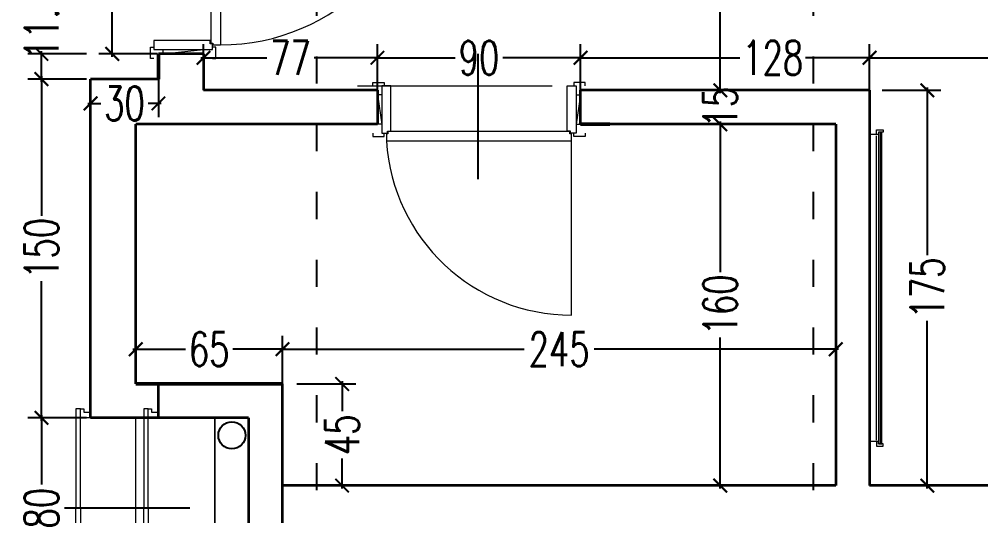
# Model space of a CAD drawing. Header units: centimetres. Extents: x -3207095 to 15275363, y -32656 to 4798027.
# Drawn here: x 700898.5 to 701324.3, y 4437706.2 to 4437926.1 of the extents above; entities that cross this region are included whole.
import ezdxf

# ---------------------------------------------------------------- set-up
doc = ezdxf.new("R2010")
doc.units = ezdxf.units.CM
doc.linetypes.add('ACAD_ISO03W100', pattern=[30, 12, -18])
doc.linetypes.add('DUZ', pattern=[500, 500])
doc.layers.get('0').update_dxf_attribs({"color": 1, "linetype": 'DUZ'})
for name, color, linetype in [('0 MC MAHAL', 94, 'Continuous'), ('DIM', 1, 'DUZ'), ('pen.kap.olc', 205, 'Continuous'), ('TESİSAT', 57, 'Continuous')]:
    doc.layers.add(name, color=color, linetype=linetype)
for name, color, linetype, lineweight in [('DUV', 220, 'Continuous', 50), ('DUVAR', 7, 'Continuous', 35), ('FE_MOBTEF.2', 33, 'Continuous', 18), ('iç duvar', 7, 'Continuous', 50), ('KAPEN', 151, 'Continuous', 9)]:
    doc.layers.add(name, color=color, linetype=linetype, lineweight=lineweight)
doc.styles.add('DIM', font='ROMANSTW.SHX', dxfattribs={"width": 0.7})
doc.dimstyles.new('1_100', dxfattribs={"dimtxt": 15, "dimasz": 6, "dimexe": 6, "dimexo": 0, "dimgap": 2, "dimtad": 0, "dimdec": 1, "dimzin": 11, "dimdsep": 46, "dimtxsty": 'DIM', "dimblk": 'ARCHTICK', "dimcen": 3, "dimdle": 1.25, "dimclrt": 2, "dimadec": 0, "dimazin": 0, "dimtfac": 1.25, "dimtdec": 1, "dimtix": 1, "dimtofl": 0, "dimtmove": 1, "dimatfit": 3, "dimldrblk": 'ARCHTICK', "dimfxl": 20, "dimfxlon": 1, "dimtolj": 1, "dimtzin": 0, "dimarcsym": 0})

# ---------------------------------------------------------------- blocks, each defined once
blk = doc.blocks.new('new block')
at = {"layer": 'KAPEN'}
for p, q in [((105202.0528, 48261.8596), (105202.0198, 48261.8596)), ((105202.0528, 48261.8526), (105202.0528, 48261.8596)), ((105202.0628, 48261.8526), (105202.0528, 48261.8526)), ((105202.0628, 48261.0466), (105202.0628, 48261.8526)), ((105202.0528, 48261.0466), (105202.0628, 48261.0466)), ((105202.0528, 48261.0396), (105202.0528, 48261.0466)), ((105201.2498, 48261.0396), (105202.0528, 48261.0396))]:
    blk.add_line(p, q, dxfattribs=at)
for points in [[(105202.0548, 48261.9196), (105202.0398, 48261.9196), (105202.0398, 48261.8696), (105202.0548, 48261.8696)], [(105202.2248, 48261.8796), (105202.2248, 48261.8996), (105202.0948, 48261.8796), (105202.0948, 48261.8996)], [(105202.2648, 48261.9196), (105202.2798, 48261.9196), (105202.2798, 48261.8696), (105202.2648, 48261.8696)], [(105202.0198, 48261.0396), (105202.0198, 48261.8596)], [(105202.0548, 48260.9796), (105202.0398, 48260.9796), (105202.0398, 48261.0296), (105202.0548, 48261.0296)], [(105202.2248, 48261.0196), (105202.2248, 48260.9996), (105202.0948, 48261.0196), (105202.0948, 48260.9996)], [(105202.2648, 48260.9796), (105202.2798, 48260.9796), (105202.2798, 48261.0296), (105202.2648, 48261.0296)]]:
    blk.add_lwpolyline(points, dxfattribs=at)
for points in [[(105202.0548, 48261.8796), (105202.0548, 48261.8546), (105202.0648, 48261.8546), (105202.0648, 48261.8396), (105202.2648, 48261.8396), (105202.2648, 48261.8796)], [(105202.0548, 48261.0196), (105202.0548, 48261.0446), (105202.0648, 48261.0446), (105202.0648, 48261.0596), (105202.2648, 48261.0596), (105202.2648, 48261.0196)]]:
    blk.add_lwpolyline(points, close=True, dxfattribs=at)
blk.add_arc((105202.0715, 48261.0396), 0.8216, 93.6023, 180, dxfattribs=at)
blk = doc.blocks.new('K210')
for p, q in [((0.04, 0.985), (0.04, 0.032)), ((0.96, 0.032), (0.96, 0.065)), ((0.04, 0.032), (0.047, 0.032)), ((0.047, 0.032), (0.047, 0.022)), ((0.047, 0.022), (0.953, 0.022)), ((0.953, 0.032), (0.96, 0.032)), ((0.953, 0.022), (0.953, 0.032))]:
    blk.add_line(p, q)
for points in [[(-0.02, 0.03), (-0.02, 0.045), (0.03, 0.045), (0.03, 0.03)], [(0.04, 0.065), (0.96, 0.065)], [(1.02, 0.03), (1.02, 0.045), (0.97, 0.045), (0.97, 0.03)], [(0.02, -0.19), (0, -0.19), (0.02, -0.01), (0, -0.01)], [(0.98, -0.19), (1, -0.19), (0.98, -0.01), (1, -0.01)], [(-0.02, -0.23), (-0.02, -0.245), (0.03, -0.245), (0.03, -0.23)], [(1.02, -0.23), (1.02, -0.245), (0.97, -0.245), (0.97, -0.23)]]:
    blk.add_lwpolyline(points)
for points in [[(0.02, 0.03), (0.045, 0.03), (0.045, 0.02), (0.06, 0.02), (0.06, -0.23), (0.02, -0.23)], [(0.98, 0.03), (0.955, 0.03), (0.955, 0.02), (0.94, 0.02), (0.94, -0.23), (0.98, -0.23)]]:
    blk.add_lwpolyline(points, close=True)
blk.add_arc((0.04, 0.065), 0.92, 0, 90)
blk = doc.blocks.new('rgtkjıtdkfgölv')
at = {"layer": 'FE_MOBTEF.2'}
for p, q in [((104445.9076, 48877.9319), (104445.9076, 48877.9619)), ((104447.2679, 48877.9319), (104447.2679, 48877.9619)), ((104445.9079, 48877.9319), (104445.8879, 48877.9319)), ((104445.8879, 48877.9319), (104445.8879, 48877.9019)), ((104445.8979, 48877.9139), (104445.8979, 48877.9219)), ((104445.8979, 48877.9219), (104447.2779, 48877.9219)), ((104445.8979, 48877.9219), (104445.9079, 48877.9219)), ((104445.8979, 48877.9019), (104445.8979, 48877.9219)), ((104445.8979, 48877.9079), (104445.8979, 48877.9139)), ((104445.8979, 48877.9139), (104447.2779, 48877.9139)), ((104447.2779, 48877.9139), (104445.8979, 48877.9139)), ((104447.2779, 48877.9079), (104445.8979, 48877.9079)), ((104445.9079, 48877.9219), (104445.9079, 48877.9319)), ((104447.2612, 48877.9319), (104445.9143, 48877.9319)), ((104447.2679, 48877.9319), (104447.2879, 48877.9319)), ((104447.2679, 48877.9219), (104447.2679, 48877.9319)), ((104447.2779, 48877.9219), (104447.2679, 48877.9219)), ((104447.2779, 48877.9019), (104447.2779, 48877.9219)), ((104447.2779, 48877.9219), (104447.2779, 48877.9139)), ((104447.2779, 48877.9139), (104447.2779, 48877.9079)), ((104447.2879, 48877.9319), (104447.2879, 48877.9019)), ((104445.8879, 48877.9019), (104445.8979, 48877.9019)), ((104447.2879, 48877.9019), (104447.2779, 48877.9019))]:
    blk.add_line(p, q, dxfattribs=at)
blk = doc.blocks.new('_ArchTick')
at = {"color": 0, "linetype": 'ByBlock', "const_width": 0.15}
blk.add_lwpolyline([(-0.5, -0.5), (0.5, 0.5)], dxfattribs=at)
blk = doc.blocks.new('*D5340')
at = {"layer": 'Defpoints', "color": 0, "linetype": 'Continuous', "lineweight": 5, "transparency": 16777216}
for p in [(700908.33, 4437749.58), (700930.1, 4437749.58), (700930.1, 4437669.58)]:
    blk.add_point(p, dxfattribs=at)
at = {"layer": 'DIM', "color": 0, "linetype": 'Continuous', "lineweight": -2, "transparency": 16777216}
for p, q in [((700928.33, 4437749.58), (700902.33, 4437749.58)), ((700908.33, 4437750.83), (700908.33, 4437720.08)), ((700908.33, 4437668.33), (700908.33, 4437699.08)), ((700928.33, 4437669.58), (700902.33, 4437669.58))]:
    blk.add_line(p, q, dxfattribs=at)
at = {"layer": 'DIM', "color": 0, "linetype": 'Continuous', "lineweight": -2, "transparency": 16777216, "xscale": 6, "yscale": 6, "zscale": 6}
for p, rotation in [((700908.33, 4437749.58), 90), ((700908.33, 4437669.58), 270)]:
    blk.add_blockref('_ArchTick', p, dxfattribs=dict(at, rotation=rotation))
at = {"layer": 'DIM', "color": 2, "linetype": 'Continuous', "lineweight": 5, "transparency": 16777216, "insert": (700908.33, 4437709.58), "char_height": 15, "attachment_point": 5, "rotation": 90, "style": 'DIM'}
blk.add_mtext('\\A1;80', dxfattribs=at)
blk = doc.blocks.new('*D5341')
at = {"layer": 'Defpoints', "color": 0, "linetype": 'Continuous', "lineweight": 5, "transparency": 16777216}
for p in [(700908.33, 4437899.58), (700930.1, 4437899.58), (700930.1, 4437749.58)]:
    blk.add_point(p, dxfattribs=at)
at = {"layer": 'DIM', "color": 0, "linetype": 'Continuous', "lineweight": -2, "transparency": 16777216}
for p, q in [((700908.33, 4437900.83), (700908.33, 4437839.08)), ((700928.33, 4437899.58), (700902.33, 4437899.58)), ((700908.33, 4437748.33), (700908.33, 4437810.08)), ((700928.33, 4437749.58), (700902.33, 4437749.58))]:
    blk.add_line(p, q, dxfattribs=at)
at = {"layer": 'DIM', "color": 0, "linetype": 'Continuous', "lineweight": -2, "transparency": 16777216, "xscale": 6, "yscale": 6, "zscale": 6}
for p, rotation in [((700908.33, 4437899.58), 90), ((700908.33, 4437749.58), 270)]:
    blk.add_blockref('_ArchTick', p, dxfattribs=dict(at, rotation=rotation))
at = {"layer": 'DIM', "color": 2, "linetype": 'Continuous', "lineweight": 5, "transparency": 16777216, "insert": (700908.33, 4437824.58), "char_height": 15, "attachment_point": 5, "rotation": 90, "style": 'DIM'}
blk.add_mtext('\\A1;150', dxfattribs=at)
blk = doc.blocks.new('*D5342')
at = {"layer": 'Defpoints', "color": 0, "linetype": 'Continuous', "lineweight": 5, "transparency": 16777216}
for p in [(700939.69, 4438010.69), (700960.1, 4438010.69), (700960.1, 4437910.69)]:
    blk.add_point(p, dxfattribs=at)
at = {"layer": 'DIM', "color": 0, "linetype": 'Continuous', "lineweight": -2, "transparency": 16777216}
for p, q in [((700939.69, 4438011.94), (700939.69, 4437975.19)), ((700959.69, 4438010.69), (700933.69, 4438010.69)), ((700939.69, 4437909.44), (700939.69, 4437946.19)), ((700959.69, 4437910.69), (700933.69, 4437910.69))]:
    blk.add_line(p, q, dxfattribs=at)
at = {"layer": 'DIM', "color": 0, "linetype": 'Continuous', "lineweight": -2, "transparency": 16777216, "xscale": 6, "yscale": 6, "zscale": 6}
for p, rotation in [((700939.69, 4438010.69), 90), ((700939.69, 4437910.69), 270)]:
    blk.add_blockref('_ArchTick', p, dxfattribs=dict(at, rotation=rotation))
at = {"layer": 'DIM', "color": 2, "linetype": 'Continuous', "lineweight": 5, "transparency": 16777216, "insert": (700939.69, 4437960.69), "char_height": 15, "attachment_point": 5, "rotation": 90, "style": 'DIM'}
blk.add_mtext('\\A1;100', dxfattribs=at)
blk = doc.blocks.new('*D5344')
at = {"layer": 'Defpoints', "color": 0, "linetype": 'Continuous', "lineweight": 5, "transparency": 16777216}
for p in [(700908.33, 4437910.69), (700933.69, 4437910.69), (700930.1, 4437899.58)]:
    blk.add_point(p, dxfattribs=at)
at = {"layer": 'DIM', "color": 0, "linetype": 'Continuous', "lineweight": -2, "transparency": 16777216}
for p, q in [((700928.33, 4437910.69), (700902.33, 4437910.69)), ((700908.33, 4437898.33), (700908.33, 4437911.94)), ((700928.33, 4437899.58), (700902.33, 4437899.58))]:
    blk.add_line(p, q, dxfattribs=at)
at = {"layer": 'DIM', "color": 0, "linetype": 'Continuous', "lineweight": -2, "transparency": 16777216, "xscale": 6, "yscale": 6, "zscale": 6}
for p, rotation in [((700908.33, 4437910.69), 90), ((700908.33, 4437899.58), 270)]:
    blk.add_blockref('_ArchTick', p, dxfattribs=dict(at, rotation=rotation))
at = {"layer": 'DIM', "color": 2, "linetype": 'Continuous', "lineweight": 5, "transparency": 16777216, "insert": (700908.33, 4437924.08), "char_height": 15, "attachment_point": 5, "rotation": 90, "style": 'DIM'}
blk.add_mtext('\\A1;11.1', dxfattribs=at)
blk = doc.blocks.new('*D5356')
at = {"layer": 'Defpoints', "color": 0, "linetype": 'Continuous', "lineweight": 5, "transparency": 16777216}
for p in [(700930.1, 4437899.58), (700960.1, 4437899.58), (700930.1, 4437888.77)]:
    blk.add_point(p, dxfattribs=at)
at = {"layer": 'DIM', "color": 0, "linetype": 'Continuous', "lineweight": -2, "transparency": 16777216}
for p, q in [((700930.1, 4437899.58), (700930.1, 4437882.77)), ((700960.1, 4437899.58), (700960.1, 4437882.77)), ((700928.85, 4437888.77), (700934.6, 4437888.77)), ((700961.35, 4437888.77), (700955.6, 4437888.77))]:
    blk.add_line(p, q, dxfattribs=at)
at = {"layer": 'DIM', "color": 0, "linetype": 'Continuous', "lineweight": -2, "transparency": 16777216, "xscale": 6, "yscale": 6, "zscale": 6, "rotation": 180}
blk.add_blockref('_ArchTick', (700930.1, 4437888.77), dxfattribs=at)
at = {"layer": 'DIM', "color": 0, "linetype": 'Continuous', "lineweight": -2, "transparency": 16777216, "xscale": 6, "yscale": 6, "zscale": 6}
blk.add_blockref('_ArchTick', (700960.1, 4437888.77), dxfattribs=at)
at = {"layer": 'DIM', "color": 2, "linetype": 'Continuous', "lineweight": 5, "transparency": 16777216, "insert": (700945.1, 4437888.77), "char_height": 15, "attachment_point": 5, "style": 'DIM'}
blk.add_mtext('\\A1;30', dxfattribs=at)
blk = doc.blocks.new('*D5376')
at = {"layer": 'Defpoints', "color": 0, "linetype": 'Continuous', "lineweight": 5, "transparency": 16777216}
for p in [(701225.1, 4438016.58), (701208.95, 4437894.58), (701225.1, 4437894.58)]:
    blk.add_point(p, dxfattribs=at)
at = {"layer": 'DIM', "color": 0, "linetype": 'Continuous', "lineweight": -2, "transparency": 16777216}
for p, q in [((701225.1, 4438016.58), (701202.95, 4438016.58)), ((701208.95, 4438017.83), (701208.95, 4437970.08)), ((701208.95, 4437893.33), (701208.95, 4437941.08)), ((701225.1, 4437894.58), (701202.95, 4437894.58))]:
    blk.add_line(p, q, dxfattribs=at)
at = {"layer": 'DIM', "color": 0, "linetype": 'Continuous', "lineweight": -2, "transparency": 16777216, "xscale": 6, "yscale": 6, "zscale": 6}
for p, rotation in [((701208.95, 4438016.58), 90), ((701208.95, 4437894.58), 270)]:
    blk.add_blockref('_ArchTick', p, dxfattribs=dict(at, rotation=rotation))
at = {"layer": 'DIM', "color": 2, "linetype": 'Continuous', "lineweight": 5, "transparency": 16777216, "insert": (701208.95, 4437955.58), "char_height": 15, "attachment_point": 5, "rotation": 90, "style": 'DIM'}
blk.add_mtext('\\A1;122', dxfattribs=at)
blk = doc.blocks.new('*D5377')
at = {"layer": 'Defpoints', "color": 0, "linetype": 'Continuous', "lineweight": 5, "transparency": 16777216}
for p in [(701275.1, 4437894.58), (701275.1, 4437719.58), (701300.66, 4437719.58)]:
    blk.add_point(p, dxfattribs=at)
at = {"layer": 'DIM', "color": 0, "linetype": 'Continuous', "lineweight": -2, "transparency": 16777216}
for p, q in [((701300.66, 4437895.83), (701300.66, 4437821.58)), ((701280.66, 4437894.58), (701306.66, 4437894.58)), ((701300.66, 4437718.33), (701300.66, 4437792.58)), ((701280.66, 4437719.58), (701306.66, 4437719.58))]:
    blk.add_line(p, q, dxfattribs=at)
at = {"layer": 'DIM', "color": 0, "linetype": 'Continuous', "lineweight": -2, "transparency": 16777216, "xscale": 6, "yscale": 6, "zscale": 6}
for p, rotation in [((701300.66, 4437894.58), 90), ((701300.66, 4437719.58), 270)]:
    blk.add_blockref('_ArchTick', p, dxfattribs=dict(at, rotation=rotation))
at = {"layer": 'DIM', "color": 2, "linetype": 'Continuous', "lineweight": 5, "transparency": 16777216, "insert": (701300.66, 4437807.08), "char_height": 15, "attachment_point": 5, "rotation": 90, "style": 'DIM'}
blk.add_mtext('\\A1;175', dxfattribs=at)
blk = doc.blocks.new('*D5378')
at = {"layer": 'Defpoints', "color": 0, "linetype": 'Continuous', "lineweight": 5, "transparency": 16777216}
for p in [(701260.1, 4437779.96), (701015.1, 4437764.58), (701260.1, 4437764.58)]:
    blk.add_point(p, dxfattribs=at)
at = {"layer": 'DIM', "color": 0, "linetype": 'Continuous', "lineweight": -2, "transparency": 16777216}
for p, q in [((701015.1, 4437764.58), (701015.1, 4437785.96)), ((701260.1, 4437764.58), (701260.1, 4437785.96)), ((701013.85, 4437779.96), (701122.1, 4437779.96)), ((701261.35, 4437779.96), (701153.1, 4437779.96))]:
    blk.add_line(p, q, dxfattribs=at)
at = {"layer": 'DIM', "color": 0, "linetype": 'Continuous', "lineweight": -2, "transparency": 16777216, "xscale": 6, "yscale": 6, "zscale": 6, "rotation": 180}
blk.add_blockref('_ArchTick', (701015.1, 4437779.96), dxfattribs=at)
at = {"layer": 'DIM', "color": 0, "linetype": 'Continuous', "lineweight": -2, "transparency": 16777216, "xscale": 6, "yscale": 6, "zscale": 6}
blk.add_blockref('_ArchTick', (701260.1, 4437779.96), dxfattribs=at)
at = {"layer": 'DIM', "color": 2, "linetype": 'Continuous', "lineweight": 5, "transparency": 16777216, "insert": (701137.6, 4437779.96), "char_height": 15, "attachment_point": 5, "style": 'DIM'}
blk.add_mtext('\\A1;245', dxfattribs=at)
blk = doc.blocks.new('*D5379')
at = {"layer": 'Defpoints', "color": 0, "linetype": 'Continuous', "lineweight": 5, "transparency": 16777216}
for p in [(700950.1, 4437779.96), (700950.1, 4437764.58), (701015.1, 4437764.58)]:
    blk.add_point(p, dxfattribs=at)
at = {"layer": 'DIM', "color": 0, "linetype": 'Continuous', "lineweight": -2, "transparency": 16777216}
for p, q in [((700950.1, 4437764.58), (700950.1, 4437785.96)), ((701015.1, 4437764.58), (701015.1, 4437785.96)), ((700948.85, 4437779.96), (700972.1, 4437779.96)), ((701016.35, 4437779.96), (700993.1, 4437779.96))]:
    blk.add_line(p, q, dxfattribs=at)
at = {"layer": 'DIM', "color": 0, "linetype": 'Continuous', "lineweight": -2, "transparency": 16777216, "xscale": 6, "yscale": 6, "zscale": 6, "rotation": 180}
blk.add_blockref('_ArchTick', (700950.1, 4437779.96), dxfattribs=at)
at = {"layer": 'DIM', "color": 0, "linetype": 'Continuous', "lineweight": -2, "transparency": 16777216, "xscale": 6, "yscale": 6, "zscale": 6}
blk.add_blockref('_ArchTick', (701015.1, 4437779.96), dxfattribs=at)
at = {"layer": 'DIM', "color": 2, "linetype": 'Continuous', "lineweight": 5, "transparency": 16777216, "insert": (700982.6, 4437779.96), "char_height": 15, "attachment_point": 5, "style": 'DIM'}
blk.add_mtext('\\A1;65', dxfattribs=at)
blk = doc.blocks.new('*D5380')
at = {"layer": 'Defpoints', "color": 0, "linetype": 'Continuous', "lineweight": 5, "transparency": 16777216}
for p in [(701225.1, 4437894.58), (701208.95, 4437879.58), (701225.1, 4437879.58)]:
    blk.add_point(p, dxfattribs=at)
at = {"layer": 'DIM', "color": 0, "linetype": 'Continuous', "lineweight": -2, "transparency": 16777216}
for p, q in [((701208.95, 4437894.58), (701208.95, 4437900.58)), ((701225.1, 4437894.58), (701202.95, 4437894.58)), ((701225.1, 4437879.58), (701202.95, 4437879.58)), ((701208.95, 4437879.58), (701208.95, 4437873.58))]:
    blk.add_line(p, q, dxfattribs=at)
at = {"layer": 'DIM', "color": 0, "linetype": 'Continuous', "lineweight": -2, "transparency": 16777216, "xscale": 6, "yscale": 6, "zscale": 6}
for p, rotation in [((701208.95, 4437894.58), 270), ((701208.95, 4437879.58), 90)]:
    blk.add_blockref('_ArchTick', p, dxfattribs=dict(at, rotation=rotation))
at = {"layer": 'DIM', "color": 2, "linetype": 'Continuous', "lineweight": 5, "transparency": 16777216, "insert": (701208.95, 4437887.08), "char_height": 15, "attachment_point": 5, "rotation": 90, "style": 'DIM'}
blk.add_mtext('\\A1;15', dxfattribs=at)
blk = doc.blocks.new('*D5382')
at = {"layer": 'Defpoints', "color": 0, "linetype": 'Continuous', "lineweight": 5, "transparency": 16777216}
for p in [(701225.1, 4437879.58), (701208.95, 4437719.58), (701211.46, 4437719.58)]:
    blk.add_point(p, dxfattribs=at)
at = {"layer": 'DIM', "color": 0, "linetype": 'Continuous', "lineweight": -2, "transparency": 16777216}
for p, q in [((701225.1, 4437879.58), (701202.95, 4437879.58)), ((701208.95, 4437880.83), (701208.95, 4437814.08)), ((701208.95, 4437718.33), (701208.95, 4437785.08)), ((701211.46, 4437719.58), (701202.95, 4437719.58))]:
    blk.add_line(p, q, dxfattribs=at)
at = {"layer": 'DIM', "color": 0, "linetype": 'Continuous', "lineweight": -2, "transparency": 16777216, "xscale": 6, "yscale": 6, "zscale": 6}
for p, rotation in [((701208.95, 4437879.58), 90), ((701208.95, 4437719.58), 270)]:
    blk.add_blockref('_ArchTick', p, dxfattribs=dict(at, rotation=rotation))
at = {"layer": 'DIM', "color": 2, "linetype": 'Continuous', "lineweight": 5, "transparency": 16777216, "insert": (701208.95, 4437799.58), "char_height": 15, "attachment_point": 5, "rotation": 90, "style": 'DIM'}
blk.add_mtext('\\A1;160', dxfattribs=at)
blk = doc.blocks.new('*D5383')
at = {"layer": 'Defpoints', "color": 0, "linetype": 'Continuous', "lineweight": 5, "transparency": 16777216}
for p in [(701057.1, 4437909), (700980.1, 4437894.58), (701057.1, 4437894.58)]:
    blk.add_point(p, dxfattribs=at)
at = {"layer": 'DIM', "color": 0, "linetype": 'Continuous', "lineweight": -2, "transparency": 16777216}
for p, q in [((700980.1, 4437894.58), (700980.1, 4437915)), ((701057.1, 4437894.58), (701057.1, 4437915)), ((700978.85, 4437909), (701008.1, 4437909)), ((701058.35, 4437909), (701029.1, 4437909))]:
    blk.add_line(p, q, dxfattribs=at)
at = {"layer": 'DIM', "color": 0, "linetype": 'Continuous', "lineweight": -2, "transparency": 16777216, "xscale": 6, "yscale": 6, "zscale": 6, "rotation": 180}
blk.add_blockref('_ArchTick', (700980.1, 4437909), dxfattribs=at)
at = {"layer": 'DIM', "color": 0, "linetype": 'Continuous', "lineweight": -2, "transparency": 16777216, "xscale": 6, "yscale": 6, "zscale": 6}
blk.add_blockref('_ArchTick', (701057.1, 4437909), dxfattribs=at)
at = {"layer": 'DIM', "color": 2, "linetype": 'Continuous', "lineweight": 5, "transparency": 16777216, "insert": (701018.6, 4437909), "char_height": 15, "attachment_point": 5, "style": 'DIM'}
blk.add_mtext('\\A1;77', dxfattribs=at)
blk = doc.blocks.new('*D5384')
at = {"layer": 'Defpoints', "color": 0, "linetype": 'Continuous', "lineweight": 5, "transparency": 16777216}
for p in [(701147.1, 4437909), (701057.1, 4437894.58), (701147.1, 4437892.58)]:
    blk.add_point(p, dxfattribs=at)
at = {"layer": 'DIM', "color": 0, "linetype": 'Continuous', "lineweight": -2, "transparency": 16777216}
for p, q in [((701057.1, 4437894.58), (701057.1, 4437915)), ((701147.1, 4437892.58), (701147.1, 4437915)), ((701055.85, 4437909), (701091.6, 4437909)), ((701148.35, 4437909), (701112.6, 4437909))]:
    blk.add_line(p, q, dxfattribs=at)
at = {"layer": 'DIM', "color": 0, "linetype": 'Continuous', "lineweight": -2, "transparency": 16777216, "xscale": 6, "yscale": 6, "zscale": 6, "rotation": 180}
blk.add_blockref('_ArchTick', (701057.1, 4437909), dxfattribs=at)
at = {"layer": 'DIM', "color": 0, "linetype": 'Continuous', "lineweight": -2, "transparency": 16777216, "xscale": 6, "yscale": 6, "zscale": 6}
blk.add_blockref('_ArchTick', (701147.1, 4437909), dxfattribs=at)
at = {"layer": 'DIM', "color": 2, "linetype": 'Continuous', "lineweight": 5, "transparency": 16777216, "insert": (701102.1, 4437909), "char_height": 15, "attachment_point": 5, "style": 'DIM'}
blk.add_mtext('\\A1;90', dxfattribs=at)
blk = doc.blocks.new('*D5385')
at = {"layer": 'Defpoints', "color": 0, "linetype": 'Continuous', "lineweight": 5, "transparency": 16777216}
for p in [(701275.1, 4437909), (701147.1, 4437892.58), (701275.1, 4437892.58)]:
    blk.add_point(p, dxfattribs=at)
at = {"layer": 'DIM', "color": 0, "linetype": 'Continuous', "lineweight": -2, "transparency": 16777216}
for p, q in [((701147.1, 4437892.58), (701147.1, 4437915)), ((701275.1, 4437892.58), (701275.1, 4437915)), ((701145.85, 4437909), (701217.69, 4437909)), ((701276.35, 4437909), (701246.69, 4437909))]:
    blk.add_line(p, q, dxfattribs=at)
at = {"layer": 'DIM', "color": 0, "linetype": 'Continuous', "lineweight": -2, "transparency": 16777216, "xscale": 6, "yscale": 6, "zscale": 6, "rotation": 180}
blk.add_blockref('_ArchTick', (701147.1, 4437909), dxfattribs=at)
at = {"layer": 'DIM', "color": 0, "linetype": 'Continuous', "lineweight": -2, "transparency": 16777216, "xscale": 6, "yscale": 6, "zscale": 6}
blk.add_blockref('_ArchTick', (701275.1, 4437909), dxfattribs=at)
at = {"layer": 'DIM', "color": 2, "linetype": 'Continuous', "lineweight": 5, "transparency": 16777216, "insert": (701232.19, 4437909), "char_height": 15, "attachment_point": 5, "style": 'DIM'}
blk.add_mtext('\\A1;128', dxfattribs=at)
blk = doc.blocks.new('*D5386')
at = {"layer": 'Defpoints', "color": 0, "linetype": 'Continuous', "lineweight": 5, "transparency": 16777216}
for p in [(701775.1, 4437909), (701275.1, 4437894.58), (701775.1, 4437894.58)]:
    blk.add_point(p, dxfattribs=at)
at = {"layer": 'DIM', "color": 0, "linetype": 'Continuous', "lineweight": -2, "transparency": 16777216}
for p, q in [((701275.1, 4437894.58), (701275.1, 4437915)), ((701775.1, 4437894.58), (701775.1, 4437915)), ((701273.85, 4437909), (701509.6, 4437909)), ((701776.35, 4437909), (701540.6, 4437909))]:
    blk.add_line(p, q, dxfattribs=at)
at = {"layer": 'DIM', "color": 0, "linetype": 'Continuous', "lineweight": -2, "transparency": 16777216, "xscale": 6, "yscale": 6, "zscale": 6, "rotation": 180}
blk.add_blockref('_ArchTick', (701275.1, 4437909), dxfattribs=at)
at = {"layer": 'DIM', "color": 0, "linetype": 'Continuous', "lineweight": -2, "transparency": 16777216, "xscale": 6, "yscale": 6, "zscale": 6}
blk.add_blockref('_ArchTick', (701775.1, 4437909), dxfattribs=at)
at = {"layer": 'DIM', "color": 2, "linetype": 'Continuous', "lineweight": 5, "transparency": 16777216, "insert": (701525.1, 4437909), "char_height": 15, "attachment_point": 5, "style": 'DIM'}
blk.add_mtext('\\A1;500', dxfattribs=at)
blk = doc.blocks.new('*D5089')
at = {"layer": 'Defpoints', "color": 0, "linetype": 'Continuous', "lineweight": 5, "transparency": 16777216}
for p in [(701015.1, 4437764.58), (701041.5, 4437764.58), (701015.1, 4437719.58)]:
    blk.add_point(p, dxfattribs=at)
at = {"layer": 'DIM', "color": 0, "linetype": 'Continuous', "lineweight": -2, "transparency": 16777216}
for p, q in [((701021.5, 4437764.58), (701047.5, 4437764.58)), ((701041.5, 4437765.83), (701041.5, 4437752.58)), ((701041.5, 4437718.33), (701041.5, 4437731.58)), ((701021.5, 4437719.58), (701047.5, 4437719.58))]:
    blk.add_line(p, q, dxfattribs=at)
at = {"layer": 'DIM', "color": 0, "linetype": 'Continuous', "lineweight": -2, "transparency": 16777216, "xscale": 6, "yscale": 6, "zscale": 6}
for p, rotation in [((701041.5, 4437764.58), 90), ((701041.5, 4437719.58), 270)]:
    blk.add_blockref('_ArchTick', p, dxfattribs=dict(at, rotation=rotation))
at = {"layer": 'DIM', "color": 2, "linetype": 'Continuous', "lineweight": 5, "transparency": 16777216, "insert": (701041.5, 4437742.08), "char_height": 15, "attachment_point": 5, "rotation": 90, "style": 'DIM'}
blk.add_mtext('\\A1;45', dxfattribs=at)

msp = doc.modelspace()

# ---------------------------------------------------------------- linework, layer by layer
at = {"color": 232, "linetype": 'ACAD_ISO03W100'}
for p, q in [((701030.1, 4439979.58), (701030.1, 4436849.58)), ((701250.1, 4439979.58), (701250.1, 4436849.58))]:
    msp.add_line(p, q, dxfattribs=at)
at = {"layer": 'DUV'}
for p, q in [((700960.1, 4437910.69), (700960.1, 4437899.58)), ((701160.1, 4437879.58), (701147.1, 4437879.58)), ((701015.1, 4437764.58), (700950.1, 4437764.58))]:
    msp.add_line(p, q, dxfattribs=at)
at = {"layer": 'DUVAR'}
for p, q in [((700960.1, 4437899.58), (700960.1, 4437910.69)), ((700980.1, 4437910.69), (700960.1, 4437910.69)), ((700980.1, 4437910.69), (700980.1, 4437894.58)), ((700960.1, 4437899.58), (700930.1, 4437899.58)), ((700930.1, 4437749.58), (700930.1, 4437899.58)), ((701057.1, 4437894.58), (700980.1, 4437894.58)), ((701057.1, 4437894.58), (701057.1, 4437879.58)), ((701147.1, 4437879.58), (701147.1, 4437894.58)), ((701275.1, 4437894.58), (701147.1, 4437894.58)), ((701275.1, 4437894.58), (701275.1, 4437719.58)), ((701057.1, 4437879.58), (700950.1, 4437879.58)), ((700950.1, 4437764.58), (700950.1, 4437879.58)), ((701260.1, 4437879.58), (701147.1, 4437879.58)), ((701260.1, 4437879.58), (701260.1, 4437719.58)), ((701015.1, 4437764.58), (700950.1, 4437764.58)), ((701015.1, 4437764.58), (700960.1, 4437764.58)), ((700960.1, 4437749.58), (700960.1, 4437764.58)), ((701015.1, 4437654.58), (701015.1, 4437764.58)), ((701015.1, 4437719.58), (701015.1, 4437764.58)), ((701000.1, 4437749.58), (700930.1, 4437749.58)), ((701000.1, 4437749.58), (700960.1, 4437749.58)), ((701000.1, 4437749.58), (701000.1, 4437669.58)), ((701000.1, 4437749.58), (701000.1, 4437669.58)), ((701260.1, 4437719.58), (701015.1, 4437719.58)), ((701775.1, 4437719.58), (701275.1, 4437719.58))]:
    msp.add_line(p, q, dxfattribs=at)
at = {"layer": 'iç duvar', "color": 7, "lineweight": 18}
msp.add_line((700985.14, 4437749.58), (700985.14, 4437669.58), dxfattribs=at)
at = {"layer": 'KAPEN'}
for p, q in [((701048.36, 4437896.58), (701134.56, 4437896.58)), ((700950.1, 4437669.58), (700950.1, 4437749.58)), ((700985.14, 4437669.58), (700985.14, 4437749.58))]:
    msp.add_line(p, q, dxfattribs=at)
for points in [[(700925.6, 4437709.58), (700925.6, 4437753.58), (700923.6, 4437753.58), (700923.6, 4437709.58)], [(700955.6, 4437709.58), (700955.6, 4437753.58), (700953.6, 4437753.58), (700953.6, 4437709.58)], [(700925.6, 4437709.58), (700925.6, 4437665.58), (700923.6, 4437665.58), (700923.6, 4437709.58)], [(700955.6, 4437709.58), (700955.6, 4437665.58), (700953.6, 4437665.58), (700953.6, 4437709.58)]]:
    msp.add_lwpolyline(points, dxfattribs=at)
for points in [[(700925.6, 4437749.58), (700925.6, 4437753.58), (700927.1, 4437753.58), (700927.1, 4437752.08), (700930.1, 4437752.08), (700930.1, 4437749.58), (700925.6, 4437749.58)], [(700925.6, 4437749.58), (700925.6, 4437753.58), (700927.1, 4437753.58), (700927.1, 4437752.08), (700930.1, 4437752.08), (700930.1, 4437749.58), (700925.6, 4437749.58)], [(700955.6, 4437749.58), (700955.6, 4437753.58), (700957.1, 4437753.58), (700957.1, 4437752.08), (700960.1, 4437752.08), (700960.1, 4437749.58), (700955.6, 4437749.58)], [(700955.6, 4437749.58), (700955.6, 4437753.58), (700957.1, 4437753.58), (700957.1, 4437752.08), (700960.1, 4437752.08), (700960.1, 4437749.58), (700955.6, 4437749.58)]]:
    msp.add_lwpolyline(points, close=True, dxfattribs=at)
at = {"layer": 'pen.kap.olc'}
for points in [[(701101.79, 4437855.3), (701101.79, 4437910.67)], [(700974.08, 4437709.58), (700918.5, 4437709.58)]]:
    msp.add_lwpolyline(points, dxfattribs=at)
at = {"layer": 'TESİSAT', "color": 8}
msp.add_circle((700992.67, 4437741.82), 6, dxfattribs=at)
msp.add_circle((700992.67, 4437741.82), 6, dxfattribs=at)

# ---------------------------------------------------------------- block references
at = {"xscale": 99.999999999621, "yscale": 99.999999999621, "zscale": 99.999999999621, "rotation": 90.00000000000001}
msp.add_blockref('new block', (5527247.06, -6082329.91), dxfattribs=at)
at = {"layer": '0 MC MAHAL', "xscale": -99.999999999621, "yscale": 99.999999999621, "zscale": 99.999999999621, "rotation": 90}
msp.add_blockref('rgtkjıtdkfgölv', (5589071.29, 14882465.85), dxfattribs=at)
at = {"layer": 'KAPEN', "xscale": 99.999999999621, "yscale": 99.999999999621, "zscale": 99.999999999621, "rotation": 270}
msp.add_blockref('K210', (700981.1, 4438010.69), dxfattribs=at)

# ---------------------------------------------------------------- dimensions: what is measured, and where the dimension line sits
at = {"layer": 'DIM', "linetype": 'Continuous', "lineweight": 5}
for base, p1, p2, angle, picture, middle in [((701208.95, 4437894.58), (701225.1, 4438016.58), (701225.1, 4437894.58), 90, '*D5376', (701208.95, 4437955.58)), ((700939.69, 4438010.69), (700960.1, 4437910.69), (700960.1, 4438010.69), 90, '*D5342', (700939.69, 4437960.69)), ((701057.1, 4437909), (700980.1, 4437894.58), (701057.1, 4437894.58), 180, '*D5383', (701018.6, 4437909)), ((701147.1, 4437909), (701057.1, 4437894.58), (701147.1, 4437892.58), 180, '*D5384', (701102.1, 4437909)), ((701775.1, 4437909), (701275.1, 4437894.58), (701775.1, 4437894.58), 180, '*D5386', (701525.1, 4437909)), ((700908.33, 4437899.58), (700930.1, 4437749.58), (700930.1, 4437899.58), 90, '*D5341', (700908.33, 4437824.58)), ((701208.95, 4437879.58), (701225.1, 4437894.58), (701225.1, 4437879.58), 90, '*D5380', (701208.95, 4437887.08)), ((700930.1, 4437888.77), (700960.1, 4437899.58), (700930.1, 4437899.58), 180, '*D5356', (700945.1, 4437888.77)), ((701300.66, 4437719.58), (701275.1, 4437894.58), (701275.1, 4437719.58), 90, '*D5377', (701300.66, 4437807.08)), ((701208.95, 4437719.58), (701225.1, 4437879.58), (701211.46, 4437719.58), 90, '*D5382', (701208.95, 4437799.58)), ((700950.1, 4437779.96), (701015.1, 4437764.58), (700950.1, 4437764.58), 180, '*D5379', (700982.6, 4437779.96)), ((701260.1, 4437779.96), (701015.1, 4437764.58), (701260.1, 4437764.58), 180, '*D5378', (701137.6, 4437779.96)), ((701041.5, 4437764.58), (701015.1, 4437719.58), (701015.1, 4437764.58), 90, '*D5089', (701041.5, 4437742.08)), ((700908.33, 4437749.58), (700930.1, 4437669.58), (700930.1, 4437749.58), 90, '*D5340', (700908.33, 4437709.58))]:
    dim = msp.add_linear_dim(base=base, p1=p1, p2=p2, angle=angle, dimstyle='1_100', dxfattribs=at)
    dim.commit()
    dim.dimension.update_dxf_attribs({"geometry": picture, "text_midpoint": middle})
for base, p1, p2, angle, picture, middle in [((700908.33, 4437910.69), (700930.1, 4437899.58), (700933.69, 4437910.69), 90, '*D5344', (700908.33, 4437924.08)), ((701275.1, 4437909), (701147.1, 4437892.58), (701275.1, 4437892.58), 180, '*D5385', (701232.19, 4437909))]:
    dim = msp.add_linear_dim(base=base, p1=p1, p2=p2, angle=angle, dimstyle='1_100', dxfattribs=at)
    dim.commit()
    dim.dimension.update_dxf_attribs({"geometry": picture, "text_midpoint": middle, "dimtype": 160})

doc.saveas('drawing.dxf')
